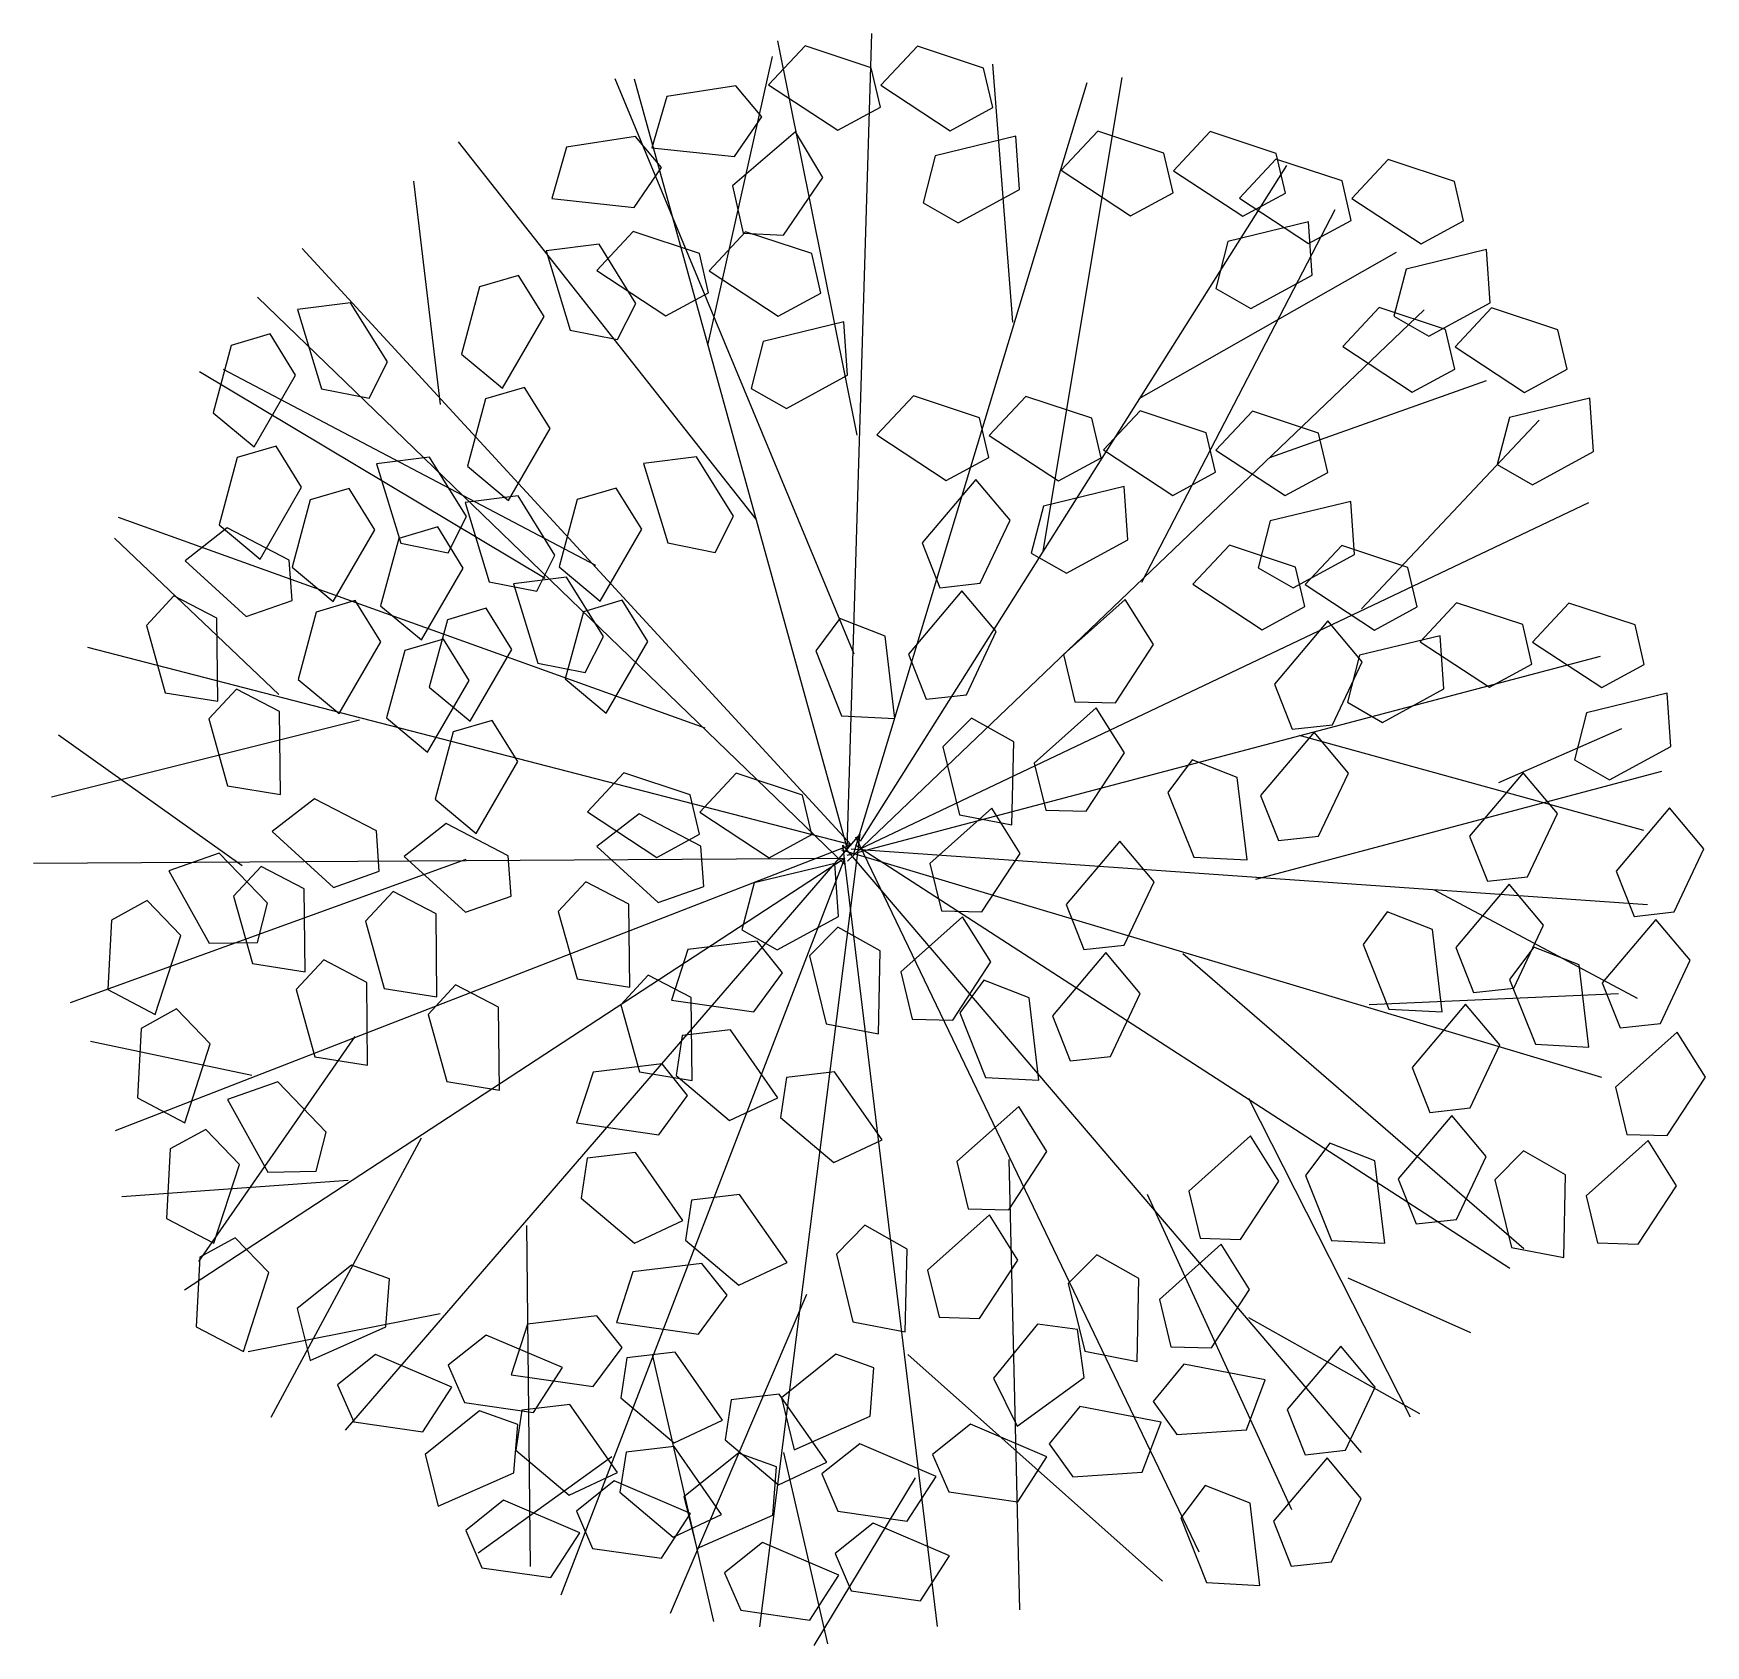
# Model space of a CAD drawing. Header units: millimetres. Extents: x 293.19 to 295.34, y 2591.35 to 2593.42.
import ezdxf

# ---------------------------------------------------------------- set-up
doc = ezdxf.new("R2010")
doc.units = ezdxf.units.MM
doc.header["$LTSCALE"] = 10
doc.layers.add('Vegetais', color=94, linetype='Continuous')

msp = doc.modelspace()

# ---------------------------------------------------------------- linework, layer by layer
at = {"layer": 'Vegetais', "color": 34}
for p, q in [((294.2359, 2592.3738), (294.2676, 2593.4194)), ((294.2366, 2592.3735), (293.9635, 2593.3608)), ((294.244, 2592.3665), (294.5437, 2593.3564)), ((294.2529, 2592.3838), (294.7996, 2593.2501)), ((294.2413, 2592.3788), (293.5372, 2593.1435)), ((294.2325, 2592.3541), (293.4803, 2593.0811)), ((294.2362, 2592.3581), (294.9756, 2593.0648)), ((294.2528, 2592.3736), (295.1867, 2592.8179)), ((294.2413, 2592.3788), (293.2627, 2592.6321)), ((294.2361, 2592.3655), (295.2017, 2592.6208)), ((294.2522, 2592.3924), (293.5926, 2591.6282)), ((294.2522, 2592.3924), (294.1235, 2591.3762)), ((294.2468, 2592.389), (294.6869, 2591.4721)), ((294.2413, 2592.3788), (293.2977, 2592.0123)), ((294.2286, 2592.3725), (295.203, 2592.0812)), ((294.2298, 2592.3787), (294.8949, 2591.5998)), ((294.2298, 2592.3787), (294.3513, 2591.3766)), ((294.2412, 2592.3737), (295.2616, 2592.3022)), ((294.2467, 2592.3788), (295.0853, 2591.8362)), ((294.2324, 2592.3616), (293.193, 2592.3551)), ((294.2324, 2592.3616), (293.3867, 2591.808)), ((294.2324, 2592.3616), (293.8688, 2591.4169))]:
    msp.add_line(p, q, dxfattribs=at)
at = {"layer": 'Vegetais'}
for p, q in [((294.1821, 2593.4035), (294.1353, 2593.3535)), ((294.2488, 2592.9043), (294.1469, 2593.4101)), ((294.2669, 2593.3754), (294.1821, 2593.4035)), ((294.326, 2593.4031), (294.2793, 2593.3531)), ((294.4109, 2593.375), (294.326, 2593.4031)), ((294.0573, 2593.0197), (294.1402, 2593.39)), ((294.2788, 2593.3248), (294.2669, 2593.3754)), ((294.4228, 2593.3244), (294.4109, 2593.375)), ((294.4485, 2593.049), (294.4227, 2593.3802)), ((294.2448, 2592.6233), (293.9388, 2593.3611)), ((294.0931, 2593.3523), (294.0047, 2593.3387)), ((294.1267, 2593.3126), (294.0931, 2593.3523)), ((294.1353, 2593.3535), (294.2242, 2593.2952)), ((294.2793, 2593.3531), (294.3682, 2593.2947)), ((294.487, 2592.7553), (294.5885, 2593.3629)), ((294.0047, 2593.3387), (293.9858, 2593.2729)), ((294.0915, 2593.2614), (294.1267, 2593.3126)), ((294.2242, 2593.2952), (294.2788, 2593.3248)), ((294.3682, 2593.2947), (294.4228, 2593.3244)), ((294.1696, 2593.2932), (294.0891, 2593.2238)), ((294.2049, 2593.2345), (294.1696, 2593.2932)), ((294.4522, 2593.2875), (294.3489, 2593.2624)), ((294.4569, 2593.2192), (294.4522, 2593.2875)), ((294.5572, 2593.2939), (294.5104, 2593.2439)), ((294.642, 2593.2657), (294.5572, 2593.2939)), ((294.7012, 2593.2935), (294.6544, 2593.2434)), ((294.786, 2593.2653), (294.7012, 2593.2935)), ((294.1192, 2592.7966), (293.738, 2593.2805)), ((293.8763, 2593.2736), (293.8574, 2593.2078)), ((293.9646, 2593.2871), (293.8763, 2593.2736)), ((293.9982, 2593.2475), (293.9646, 2593.2871)), ((293.9858, 2593.2729), (294.0915, 2593.2614)), ((294.6539, 2593.2151), (294.642, 2593.2657)), ((293.9631, 2593.1962), (293.9982, 2593.2475)), ((294.3489, 2593.2624), (294.3333, 2593.2022)), ((294.7854, 2593.2583), (294.7387, 2593.2083)), ((294.8703, 2593.2302), (294.7854, 2593.2583)), ((294.7979, 2593.2147), (294.786, 2593.2653)), ((294.9294, 2593.2579), (294.8827, 2593.2079)), ((295.0143, 2593.2297), (294.9294, 2593.2579)), ((293.7148, 2592.9434), (293.6805, 2593.2301)), ((294.0891, 2593.2238), (294.1026, 2593.1631)), ((294.1545, 2593.1606), (294.2049, 2593.2345)), ((294.5104, 2593.2439), (294.5993, 2593.1855)), ((294.6544, 2593.2434), (294.7433, 2593.1851)), ((294.8821, 2593.1796), (294.8703, 2593.2302)), ((295.0261, 2593.1792), (295.0143, 2593.2297)), ((293.8574, 2593.2078), (293.9631, 2593.1962)), ((294.3333, 2593.2022), (294.3784, 2593.1764)), ((294.3784, 2593.1764), (294.4569, 2593.2192)), ((294.5993, 2593.1855), (294.6539, 2593.2151)), ((294.7387, 2593.2083), (294.8275, 2593.1499)), ((294.7433, 2593.1851), (294.7979, 2593.2147)), ((294.8827, 2593.2079), (294.9715, 2593.1495)), ((294.6138, 2592.7156), (294.8615, 2593.1936)), ((293.9616, 2593.1655), (293.9149, 2593.1155)), ((294.0465, 2593.1374), (293.9616, 2593.1655)), ((294.1056, 2593.1651), (294.0589, 2593.1151)), ((294.1026, 2593.1631), (294.1545, 2593.1606)), ((294.1905, 2593.137), (294.1056, 2593.1651)), ((294.8273, 2593.1778), (294.724, 2593.1527)), ((294.832, 2593.1095), (294.8273, 2593.1778)), ((294.8275, 2593.1499), (294.8821, 2593.1796)), ((294.9715, 2593.1495), (295.0261, 2593.1792)), ((293.9179, 2593.1492), (293.85, 2593.1407)), ((293.85, 2593.1407), (293.8809, 2593.039)), ((293.9651, 2593.0733), (293.9179, 2593.1492)), ((294.0584, 2593.0868), (294.0465, 2593.1374)), ((294.6103, 2592.9512), (294.9401, 2593.139)), ((294.724, 2593.1527), (294.7084, 2593.0925)), ((295.0555, 2593.1423), (294.9523, 2593.1171)), ((295.0602, 2593.074), (295.0555, 2593.1423)), ((294.2024, 2593.0864), (294.1905, 2593.137)), ((294.9523, 2593.1171), (294.9367, 2593.057)), ((293.7649, 2593.0945), (293.7416, 2593.0082)), ((293.8148, 2593.1092), (293.7649, 2593.0945)), ((293.8475, 2593.0564), (293.8148, 2593.1092)), ((293.9149, 2593.1155), (294.0037, 2593.0571)), ((294.0589, 2593.1151), (294.1477, 2593.0567)), ((294.7535, 2593.0667), (294.832, 2593.1095)), ((293.5994, 2593.0741), (293.5315, 2593.0655)), ((293.6466, 2592.9981), (293.5994, 2593.0741)), ((293.9418, 2593.0268), (293.9651, 2593.0733)), ((294.0037, 2593.0571), (294.0584, 2593.0868)), ((294.1477, 2593.0567), (294.2024, 2593.0864)), ((294.7084, 2593.0925), (294.7535, 2593.0667)), ((294.9817, 2593.0311), (295.0602, 2593.074)), ((293.5315, 2593.0655), (293.5624, 2592.9638)), ((293.7942, 2592.9644), (293.8475, 2593.0564)), ((294.9179, 2593.0679), (294.8712, 2593.0179)), ((295.0028, 2593.0397), (294.9179, 2593.0679)), ((294.9367, 2593.057), (294.9817, 2593.0311)), ((295.0619, 2593.0675), (295.0152, 2593.0174)), ((295.1468, 2593.0393), (295.0619, 2593.0675)), ((293.4963, 2593.0341), (293.4465, 2593.0194)), ((293.529, 2592.9812), (293.4963, 2593.0341)), ((293.8809, 2593.039), (293.9418, 2593.0268)), ((294.2317, 2593.0495), (294.1285, 2593.0244)), ((294.2364, 2592.9812), (294.2317, 2593.0495)), ((295.0147, 2592.9891), (295.0028, 2593.0397)), ((295.1587, 2592.9887), (295.1468, 2593.0393)), ((293.4465, 2593.0194), (293.4232, 2592.9331)), ((294.1285, 2593.0244), (294.1129, 2592.9642)), ((294.8712, 2593.0179), (294.96, 2592.9595)), ((295.0152, 2593.0174), (295.104, 2592.9591)), ((293.9139, 2592.7371), (293.4367, 2592.9883)), ((293.6234, 2592.9516), (293.6466, 2592.9981)), ((293.7416, 2593.0082), (293.7942, 2592.9644)), ((294.96, 2592.9595), (295.0147, 2592.9891)), ((295.104, 2592.9591), (295.1587, 2592.9887)), ((293.8487, 2592.7206), (293.4059, 2592.9856)), ((293.4757, 2592.8892), (293.529, 2592.9812)), ((294.158, 2592.9384), (294.2364, 2592.9812)), ((294.7776, 2592.8757), (295.0554, 2592.9744)), ((293.5624, 2592.9638), (293.6234, 2592.9516)), ((293.7726, 2592.9507), (293.7493, 2592.8644)), ((293.8225, 2592.9654), (293.7726, 2592.9507)), ((293.8552, 2592.9126), (293.8225, 2592.9654)), ((294.1129, 2592.9642), (294.158, 2592.9384)), ((294.3208, 2592.9545), (294.2741, 2592.9045)), ((294.4056, 2592.9263), (294.3208, 2592.9545)), ((294.4648, 2592.954), (294.4181, 2592.904)), ((294.5496, 2592.9259), (294.4648, 2592.954)), ((295.1881, 2592.9518), (295.0848, 2592.9267)), ((295.1927, 2592.8835), (295.1881, 2592.9518)), ((293.4232, 2592.9331), (293.4757, 2592.8892)), ((294.4175, 2592.8757), (294.4056, 2592.9263)), ((294.5615, 2592.8753), (294.5496, 2592.9259)), ((294.6114, 2592.9355), (294.5647, 2592.8855)), ((294.6963, 2592.9074), (294.6114, 2592.9355)), ((294.7554, 2592.9351), (294.7087, 2592.8851)), ((294.8403, 2592.9069), (294.7554, 2592.9351)), ((294.8953, 2592.6814), (295.1229, 2592.9234)), ((295.0848, 2592.9267), (295.0692, 2592.8665)), ((293.8019, 2592.8206), (293.8552, 2592.9126)), ((294.2741, 2592.9045), (294.3629, 2592.8461)), ((294.4181, 2592.904), (294.5069, 2592.8456)), ((294.7081, 2592.8568), (294.6963, 2592.9074)), ((294.8521, 2592.8563), (294.8403, 2592.9069)), ((293.504, 2592.8903), (293.4542, 2592.8756)), ((293.5367, 2592.8374), (293.504, 2592.8903)), ((294.5647, 2592.8855), (294.6535, 2592.8271)), ((294.7087, 2592.8851), (294.7975, 2592.8267)), ((295.1143, 2592.8407), (295.1927, 2592.8835)), ((293.4542, 2592.8756), (293.4309, 2592.7893)), ((293.7008, 2592.8759), (293.6329, 2592.8673)), ((293.6329, 2592.8673), (293.6638, 2592.7656)), ((293.748, 2592.7999), (293.7008, 2592.8759)), ((293.7493, 2592.8644), (293.8019, 2592.8206)), ((294.043, 2592.8764), (293.9751, 2592.8679)), ((293.9751, 2592.8679), (294.006, 2592.7662)), ((294.0902, 2592.8005), (294.043, 2592.8764)), ((294.3629, 2592.8461), (294.4175, 2592.8757)), ((294.5069, 2592.8456), (294.5615, 2592.8753)), ((295.0692, 2592.8665), (295.1143, 2592.8407)), ((293.4834, 2592.7454), (293.5367, 2592.8374)), ((294.4007, 2592.8476), (294.3321, 2592.7664)), ((294.4447, 2592.7952), (294.4007, 2592.8476)), ((294.5909, 2592.8384), (294.4876, 2592.8133)), ((294.5956, 2592.7701), (294.5909, 2592.8384)), ((294.6535, 2592.8271), (294.7081, 2592.8568)), ((294.7975, 2592.8267), (294.8521, 2592.8563)), ((293.5478, 2592.8212), (293.5245, 2592.7349)), ((293.5977, 2592.8359), (293.5478, 2592.8212)), ((293.6304, 2592.783), (293.5977, 2592.8359)), ((293.8141, 2592.8265), (293.7462, 2592.8179)), ((293.7462, 2592.8179), (293.7771, 2592.7162)), ((293.8613, 2592.7505), (293.8141, 2592.8265)), ((293.8901, 2592.8217), (293.8667, 2592.7354)), ((293.9399, 2592.8364), (293.8901, 2592.8217)), ((293.9726, 2592.7836), (293.9399, 2592.8364)), ((294.8815, 2592.8194), (294.7783, 2592.7943)), ((294.8862, 2592.7512), (294.8815, 2592.8194)), ((294.0539, 2592.5286), (293.3022, 2592.7987)), ((293.7247, 2592.7535), (293.748, 2592.7999)), ((294.0669, 2592.754), (294.0902, 2592.8005)), ((294.4066, 2592.7143), (294.4447, 2592.7952)), ((294.4876, 2592.8133), (294.472, 2592.7531)), ((294.7783, 2592.7943), (294.7626, 2592.7342)), ((293.4413, 2592.7853), (293.3873, 2592.7433)), ((293.4309, 2592.7893), (293.4834, 2592.7454)), ((293.5207, 2592.7441), (293.4413, 2592.7853)), ((293.5771, 2592.6911), (293.6304, 2592.783)), ((293.7111, 2592.7865), (293.6612, 2592.7718)), ((293.7437, 2592.7336), (293.7111, 2592.7865)), ((293.9193, 2592.6916), (293.9726, 2592.7836)), ((293.5076, 2592.5715), (293.297, 2592.7721)), ((293.6612, 2592.7718), (293.6379, 2592.6855)), ((293.6638, 2592.7656), (293.7247, 2592.7535)), ((294.006, 2592.7662), (294.0669, 2592.754)), ((294.3321, 2592.7664), (294.3549, 2592.7086)), ((294.472, 2592.7531), (294.5171, 2592.7273)), ((294.5171, 2592.7273), (294.5956, 2592.7701)), ((294.7259, 2592.7632), (294.6792, 2592.7132)), ((294.8108, 2592.735), (294.7259, 2592.7632)), ((294.8699, 2592.7628), (294.8232, 2592.7127)), ((294.9548, 2592.7346), (294.8699, 2592.7628)), ((293.3873, 2592.7433), (293.4658, 2592.6716)), ((293.5244, 2592.6923), (293.5207, 2592.7441)), ((293.5245, 2592.7349), (293.5771, 2592.6911)), ((293.6905, 2592.6416), (293.7437, 2592.7336)), ((293.8381, 2592.704), (293.8613, 2592.7505)), ((293.8667, 2592.7354), (293.9193, 2592.6916)), ((294.7626, 2592.7342), (294.8077, 2592.7083)), ((294.8077, 2592.7083), (294.8862, 2592.7512)), ((294.8227, 2592.6844), (294.8108, 2592.735)), ((294.9667, 2592.684), (294.9548, 2592.7346)), ((293.7771, 2592.7162), (293.8381, 2592.704)), ((293.8764, 2592.7222), (293.8085, 2592.7137)), ((293.8085, 2592.7137), (293.8394, 2592.6119)), ((293.9236, 2592.6462), (293.8764, 2592.7222)), ((294.3549, 2592.7086), (294.4066, 2592.7143)), ((294.6792, 2592.7132), (294.768, 2592.6548)), ((294.8232, 2592.7127), (294.912, 2592.6544)), ((293.3731, 2592.6983), (293.3378, 2592.6601)), ((293.4282, 2592.6695), (293.3731, 2592.6983)), ((293.4658, 2592.6716), (293.5244, 2592.6923)), ((293.6054, 2592.6921), (293.5555, 2592.6774)), ((293.6381, 2592.6392), (293.6054, 2592.6921)), ((293.9476, 2592.6926), (293.8978, 2592.6779)), ((293.9803, 2592.6398), (293.9476, 2592.6926)), ((294.383, 2592.7047), (294.3144, 2592.6235)), ((294.427, 2592.6523), (294.383, 2592.7047)), ((294.5924, 2592.6937), (294.5132, 2592.6229)), ((294.6288, 2592.6357), (294.5924, 2592.6937)), ((295.017, 2592.6894), (294.9703, 2592.6394)), ((295.1018, 2592.6613), (295.017, 2592.6894)), ((295.161, 2592.689), (295.1143, 2592.639)), ((295.2458, 2592.6609), (295.161, 2592.689)), ((293.4294, 2592.5632), (293.4282, 2592.6695)), ((293.5555, 2592.6774), (293.5322, 2592.5911)), ((293.6379, 2592.6855), (293.6905, 2592.6416)), ((293.7235, 2592.6675), (293.7001, 2592.5812)), ((293.7733, 2592.6822), (293.7235, 2592.6675)), ((293.806, 2592.6293), (293.7733, 2592.6822)), ((293.8978, 2592.6779), (293.8744, 2592.5916)), ((294.2267, 2592.6692), (294.1956, 2592.6275)), ((294.2845, 2592.6465), (294.2267, 2592.6692)), ((294.768, 2592.6548), (294.8227, 2592.6844)), ((294.8521, 2592.6662), (294.7835, 2592.585)), ((294.8962, 2592.6138), (294.8521, 2592.6662)), ((294.912, 2592.6544), (294.9667, 2592.684)), ((293.3378, 2592.6601), (293.3618, 2592.574)), ((293.9003, 2592.5998), (293.9236, 2592.6462)), ((294.2971, 2592.5409), (294.2845, 2592.6465)), ((294.3889, 2592.5714), (294.427, 2592.6523)), ((294.9961, 2592.6471), (294.8928, 2592.622)), ((295.0007, 2592.5788), (294.9961, 2592.6471)), ((295.1137, 2592.6107), (295.1018, 2592.6613)), ((295.2577, 2592.6103), (295.2458, 2592.6609)), ((293.5848, 2592.5473), (293.6381, 2592.6392)), ((293.6689, 2592.628), (293.6456, 2592.5417)), ((293.7187, 2592.6427), (293.6689, 2592.628)), ((293.7514, 2592.5898), (293.7187, 2592.6427)), ((293.7527, 2592.5374), (293.806, 2592.6293)), ((293.927, 2592.5478), (293.9803, 2592.6398)), ((294.1956, 2592.6275), (294.2287, 2592.5445)), ((294.3144, 2592.6235), (294.3372, 2592.5657)), ((294.5132, 2592.6229), (294.5278, 2592.5625)), ((294.5798, 2592.561), (294.6288, 2592.6357)), ((294.9703, 2592.6394), (295.0591, 2592.5811)), ((295.1143, 2592.639), (295.2031, 2592.5806)), ((293.8394, 2592.6119), (293.9003, 2592.5998)), ((294.858, 2592.533), (294.8962, 2592.6138)), ((294.8928, 2592.622), (294.8772, 2592.5618)), ((295.0591, 2592.5811), (295.1137, 2592.6107)), ((295.2031, 2592.5806), (295.2577, 2592.6103)), ((293.5322, 2592.5911), (293.5848, 2592.5473)), ((293.6982, 2592.4978), (293.7514, 2592.5898)), ((293.7001, 2592.5812), (293.7527, 2592.5374)), ((293.8744, 2592.5916), (293.927, 2592.5478)), ((294.7835, 2592.585), (294.8064, 2592.5272)), ((293.3618, 2592.574), (293.4294, 2592.5632)), ((293.4532, 2592.5786), (293.4179, 2592.5405)), ((293.5083, 2592.5498), (293.4532, 2592.5786)), ((294.3372, 2592.5657), (294.3889, 2592.5714)), ((294.5278, 2592.5625), (294.5798, 2592.561)), ((294.8772, 2592.5618), (294.9223, 2592.536)), ((294.9223, 2592.536), (295.0007, 2592.5788)), ((295.2871, 2592.5734), (295.1838, 2592.5483)), ((295.2918, 2592.5051), (295.2871, 2592.5734)), ((293.6108, 2592.5386), (293.2162, 2592.4402)), ((293.4179, 2592.5405), (293.4419, 2592.4544)), ((293.5095, 2592.4436), (293.5083, 2592.5498)), ((293.6456, 2592.5417), (293.6982, 2592.4978)), ((293.781, 2592.5384), (293.7311, 2592.5237)), ((293.8137, 2592.4856), (293.781, 2592.5384)), ((294.2287, 2592.5445), (294.2971, 2592.5409)), ((294.3953, 2592.5413), (294.3588, 2592.5044)), ((294.4494, 2592.5108), (294.3953, 2592.5413)), ((294.555, 2592.5547), (294.4758, 2592.4838)), ((294.5913, 2592.4967), (294.555, 2592.5547)), ((295.1838, 2592.5483), (295.1682, 2592.4881)), ((293.4606, 2592.3519), (293.2253, 2592.5194)), ((293.7311, 2592.5237), (293.7078, 2592.4374)), ((294.8344, 2592.5233), (294.7658, 2592.4421)), ((294.8064, 2592.5272), (294.858, 2592.533)), ((294.8154, 2592.5197), (295.2568, 2592.3979)), ((294.8785, 2592.4709), (294.8344, 2592.5233)), ((295.0713, 2592.4589), (295.2291, 2592.5279)), ((294.3588, 2592.5044), (294.38, 2592.4175)), ((294.4472, 2592.4045), (294.4494, 2592.5108)), ((294.5423, 2592.4219), (294.5913, 2592.4967)), ((295.2133, 2592.4623), (295.2918, 2592.5051)), ((293.7604, 2592.3936), (293.8137, 2592.4856)), ((294.4758, 2592.4838), (294.4904, 2592.4234)), ((294.6781, 2592.4878), (294.6471, 2592.4462)), ((294.736, 2592.4651), (294.6781, 2592.4878)), ((294.7598, 2592.3349), (295.2801, 2592.4732)), ((295.1682, 2592.4881), (295.2133, 2592.4623)), ((293.4419, 2592.4544), (293.5095, 2592.4436)), ((293.9499, 2592.4712), (293.9031, 2592.4212)), ((294.0347, 2592.4431), (293.9499, 2592.4712)), ((294.0939, 2592.4708), (294.0471, 2592.4208)), ((294.1787, 2592.4427), (294.0939, 2592.4708)), ((294.7485, 2592.3596), (294.736, 2592.4651)), ((294.8403, 2592.39), (294.8785, 2592.4709)), ((295.1023, 2592.4713), (295.0337, 2592.3901)), ((295.1464, 2592.4189), (295.1023, 2592.4713)), ((293.5531, 2592.4381), (293.4991, 2592.3961)), ((293.6325, 2592.3969), (293.5531, 2592.4381)), ((293.7078, 2592.4374), (293.7604, 2592.3936)), ((294.0466, 2592.3925), (294.0347, 2592.4431)), ((294.1906, 2592.3921), (294.1787, 2592.4427)), ((294.6471, 2592.4462), (294.6802, 2592.3631)), ((294.7658, 2592.4421), (294.7887, 2592.3843)), ((293.9031, 2592.4212), (293.992, 2592.3628)), ((293.9692, 2592.4186), (293.9152, 2592.3766)), ((294.0486, 2592.3774), (293.9692, 2592.4186)), ((294.0471, 2592.4208), (294.136, 2592.3624)), ((294.4214, 2592.4258), (294.3421, 2592.3549)), ((294.38, 2592.4175), (294.4472, 2592.4045)), ((294.4577, 2592.3678), (294.4214, 2592.4258)), ((294.4904, 2592.4234), (294.5423, 2592.4219)), ((295.1082, 2592.338), (295.1464, 2592.4189)), ((295.2902, 2592.4262), (295.2216, 2592.345)), ((295.3342, 2592.3738), (295.2902, 2592.4262)), ((293.4991, 2592.3961), (293.5776, 2592.3244)), ((293.6362, 2592.3451), (293.6325, 2592.3969)), ((293.7221, 2592.4062), (293.6681, 2592.3641)), ((293.8015, 2592.365), (293.7221, 2592.4062)), ((293.992, 2592.3628), (294.0466, 2592.3925)), ((294.136, 2592.3624), (294.1906, 2592.3921)), ((294.7887, 2592.3843), (294.8403, 2592.39)), ((295.0337, 2592.3901), (295.0566, 2592.3323)), ((293.4309, 2592.3683), (293.3663, 2592.3456)), ((293.4931, 2592.304), (293.4309, 2592.3683)), ((293.9152, 2592.3766), (293.9937, 2592.3049)), ((294.0523, 2592.3256), (294.0486, 2592.3774)), ((294.4087, 2592.293), (294.4577, 2592.3678)), ((294.5853, 2592.3837), (294.5167, 2592.3025)), ((294.6293, 2592.3313), (294.5853, 2592.3837)), ((295.2961, 2592.2929), (295.3342, 2592.3738)), ((293.7471, 2592.3603), (293.2402, 2592.1764)), ((293.3663, 2592.3456), (293.418, 2592.2527)), ((293.4849, 2592.3511), (293.4496, 2592.3129)), ((293.54, 2592.3223), (293.4849, 2592.3511)), ((293.5776, 2592.3244), (293.6362, 2592.3451)), ((293.6681, 2592.3641), (293.7466, 2592.2925)), ((293.8052, 2592.3132), (293.8015, 2592.365)), ((294.22, 2592.3552), (294.1167, 2592.3301)), ((294.2247, 2592.2869), (294.22, 2592.3552)), ((294.3421, 2592.3549), (294.3567, 2592.2945)), ((294.6802, 2592.3631), (294.7485, 2592.3596)), ((295.2216, 2592.345), (295.2445, 2592.2872)), ((293.901, 2592.3316), (293.8657, 2592.2934)), ((293.9561, 2592.3028), (293.901, 2592.3316)), ((293.9937, 2592.3049), (294.0523, 2592.3256)), ((294.1167, 2592.3301), (294.1011, 2592.2699)), ((294.5912, 2592.2504), (294.6293, 2592.3313)), ((295.0846, 2592.3284), (295.016, 2592.2472)), ((295.0566, 2592.3323), (295.1082, 2592.338)), ((295.1287, 2592.276), (295.0846, 2592.3284)), ((293.3386, 2592.3075), (293.293, 2592.2825)), ((293.3817, 2592.2627), (293.3386, 2592.3075)), ((293.4496, 2592.3129), (293.4737, 2592.2268)), ((293.4802, 2592.2537), (293.4931, 2592.304)), ((293.5412, 2592.216), (293.54, 2592.3223)), ((293.6539, 2592.3192), (293.6186, 2592.281)), ((293.709, 2592.2904), (293.6539, 2592.3192)), ((293.7466, 2592.2925), (293.8052, 2592.3132)), ((293.9573, 2592.1965), (293.9561, 2592.3028)), ((294.5167, 2592.3025), (294.5395, 2592.2447)), ((294.9885, 2592.3214), (295.2484, 2592.1823)), ((293.293, 2592.2825), (293.2884, 2592.1932)), ((293.6186, 2592.281), (293.6426, 2592.1949)), ((293.7102, 2592.1841), (293.709, 2592.2904)), ((293.8657, 2592.2934), (293.8897, 2592.2073)), ((294.1462, 2592.2441), (294.2247, 2592.2869)), ((294.384, 2592.2867), (294.3047, 2592.2159)), ((294.3567, 2592.2945), (294.4087, 2592.293)), ((294.4203, 2592.2287), (294.384, 2592.2867)), ((294.9283, 2592.2929), (294.8973, 2592.2512)), ((294.9862, 2592.2702), (294.9283, 2592.2929)), ((295.2725, 2592.2833), (295.2039, 2592.2021)), ((295.2445, 2592.2872), (295.2961, 2592.2929)), ((295.3165, 2592.2309), (295.2725, 2592.2833)), ((293.3491, 2592.1615), (293.3817, 2592.2627)), ((294.1011, 2592.2699), (294.1462, 2592.2441)), ((294.2242, 2592.2733), (294.1877, 2592.2364)), ((294.2784, 2592.2428), (294.2242, 2592.2733)), ((294.9987, 2592.1646), (294.9862, 2592.2702)), ((295.0905, 2592.1951), (295.1287, 2592.276)), ((293.418, 2592.2527), (293.4802, 2592.2537)), ((294.0319, 2592.2447), (294.0109, 2592.1796)), ((294.1207, 2592.2554), (294.0319, 2592.2447)), ((294.153, 2592.2147), (294.1207, 2592.2554)), ((294.2761, 2592.1365), (294.2784, 2592.2428)), ((294.5676, 2592.2408), (294.499, 2592.1596)), ((294.5395, 2592.2447), (294.5912, 2592.2504)), ((294.6116, 2592.1884), (294.5676, 2592.2408)), ((294.6664, 2592.2394), (295.1034, 2591.8611)), ((294.8973, 2592.2512), (294.9304, 2592.1682)), ((295.016, 2592.2472), (295.0389, 2592.1894)), ((295.1162, 2592.2478), (295.0851, 2592.2061)), ((295.1741, 2592.2251), (295.1162, 2592.2478)), ((293.4737, 2592.2268), (293.5412, 2592.216)), ((293.565, 2592.2314), (293.5297, 2592.1933)), ((293.6201, 2592.2026), (293.565, 2592.2314)), ((294.1877, 2592.2364), (294.2089, 2592.1495)), ((294.3047, 2592.2159), (294.3193, 2592.1554)), ((294.3713, 2592.1539), (294.4203, 2592.2287)), ((295.1866, 2592.1195), (295.1741, 2592.2251)), ((295.2784, 2592.15), (295.3165, 2592.2309)), ((293.6213, 2592.0964), (293.6201, 2592.2026)), ((293.6426, 2592.1949), (293.7102, 2592.1841)), ((293.734, 2592.1995), (293.6987, 2592.1614)), ((293.7891, 2592.1707), (293.734, 2592.1995)), ((293.8897, 2592.2073), (293.9573, 2592.1965)), ((293.9811, 2592.2119), (293.9458, 2592.1738)), ((294.0362, 2592.1831), (293.9811, 2592.2119)), ((294.1162, 2592.1646), (294.153, 2592.2147)), ((294.4113, 2592.2053), (294.3802, 2592.1636)), ((294.4691, 2592.1826), (294.4113, 2592.2053)), ((295.0389, 2592.1894), (295.0905, 2592.1951)), ((295.0851, 2592.2061), (295.1182, 2592.1231)), ((295.2039, 2592.2021), (295.2268, 2592.1443)), ((293.2884, 2592.1932), (293.3491, 2592.1615)), ((293.5297, 2592.1933), (293.5537, 2592.1072)), ((293.9458, 2592.1738), (293.9698, 2592.0877)), ((294.0109, 2592.1796), (294.1162, 2592.1646)), ((294.0374, 2592.0769), (294.0362, 2592.1831)), ((294.4817, 2592.077), (294.4691, 2592.1826)), ((294.5735, 2592.1075), (294.6116, 2592.1884)), ((294.9049, 2592.174), (295.2248, 2592.1881)), ((295.0287, 2592.1747), (294.9601, 2592.0935)), ((295.0727, 2592.1223), (295.0287, 2592.1747)), ((293.3765, 2592.1685), (293.3309, 2592.1436)), ((293.4196, 2592.1238), (293.3765, 2592.1685)), ((293.6987, 2592.1614), (293.7227, 2592.0753)), ((293.7903, 2592.0644), (293.7891, 2592.1707)), ((294.3193, 2592.1554), (294.3713, 2592.1539)), ((294.3802, 2592.1636), (294.4133, 2592.0806)), ((294.499, 2592.1596), (294.5218, 2592.1018)), ((294.9304, 2592.1682), (294.9987, 2592.1646)), ((293.3309, 2592.1436), (293.3263, 2592.0543)), ((293.6051, 2592.1331), (293.4044, 2591.8446)), ((294.0245, 2592.1344), (294.0168, 2592.083)), ((294.0863, 2592.1417), (294.0245, 2592.1344)), ((294.1471, 2592.0545), (294.0863, 2592.1417)), ((294.2089, 2592.1495), (294.2761, 2592.1365)), ((295.2999, 2592.1389), (295.2206, 2592.068)), ((295.2268, 2592.1443), (295.2784, 2592.15)), ((295.3362, 2592.0809), (295.2999, 2592.1389)), ((293.4731, 2592.083), (293.2663, 2592.1269)), ((293.387, 2592.0226), (293.4196, 2592.1238)), ((295.0346, 2592.0415), (295.0727, 2592.1223)), ((295.1182, 2592.1231), (295.1866, 2592.1195)), ((293.5537, 2592.1072), (293.6213, 2592.0964)), ((293.9102, 2592.0874), (293.8892, 2592.0223)), ((293.999, 2592.098), (293.9102, 2592.0874)), ((293.9698, 2592.0877), (294.0374, 2592.0769)), ((294.0313, 2592.0573), (293.999, 2592.098)), ((294.2198, 2592.0878), (294.1581, 2592.0806)), ((294.2807, 2592.0007), (294.2198, 2592.0878)), ((294.5218, 2592.1018), (294.5735, 2592.1075)), ((294.9601, 2592.0935), (294.9829, 2592.0357)), ((293.5061, 2592.0749), (293.4415, 2592.0522)), ((293.5683, 2592.0106), (293.5061, 2592.0749)), ((293.7227, 2592.0753), (293.7903, 2592.0644)), ((294.0168, 2592.083), (294.0852, 2592.0254)), ((294.1581, 2592.0806), (294.1504, 2592.0292)), ((294.4133, 2592.0806), (294.4817, 2592.077)), ((295.2206, 2592.068), (295.2353, 2592.0076)), ((295.2872, 2592.0061), (295.3362, 2592.0809)), ((293.3263, 2592.0543), (293.387, 2592.0226)), ((293.4415, 2592.0522), (293.4932, 2591.9593)), ((293.9945, 2592.0072), (294.0313, 2592.0573)), ((294.0852, 2592.0254), (294.1471, 2592.0545)), ((294.7505, 2592.0539), (294.9574, 2591.6455)), ((294.1504, 2592.0292), (294.2187, 2591.9716)), ((294.4558, 2592.0435), (294.3766, 2591.9727)), ((294.4921, 2591.9855), (294.4558, 2592.0435)), ((295.011, 2592.0318), (294.9424, 2591.9506)), ((294.9829, 2592.0357), (295.0346, 2592.0415)), ((295.055, 2591.9794), (295.011, 2592.0318)), ((293.4138, 2592.014), (293.3682, 2591.9891)), ((293.4569, 2591.9692), (293.4138, 2592.014)), ((293.6901, 2592.0026), (293.4974, 2591.6445)), ((293.5554, 2591.9603), (293.5683, 2592.0106)), ((293.8892, 2592.0223), (293.9945, 2592.0072)), ((294.7529, 2592.0057), (294.6737, 2591.9349)), ((294.7893, 2591.9477), (294.7529, 2592.0057)), ((295.2353, 2592.0076), (295.2872, 2592.0061)), ((293.3682, 2591.9891), (293.3636, 2591.8998)), ((293.9646, 2591.9843), (293.9028, 2591.9771)), ((294.0254, 2591.8972), (293.9646, 2591.9843)), ((294.2187, 2591.9716), (294.2807, 2592.0007)), ((294.4431, 2591.9107), (294.4921, 2591.9855)), ((294.8547, 2591.9963), (294.8236, 2591.9547)), ((294.9125, 2591.9736), (294.8547, 2591.9963)), ((295.1028, 2591.9864), (295.0662, 2591.9495)), ((295.1569, 2591.9559), (295.1028, 2591.9864)), ((295.2625, 2591.9998), (295.1832, 2591.929)), ((295.2988, 2591.9418), (295.2625, 2591.9998)), ((293.4243, 2591.8681), (293.4569, 2591.9692)), ((293.4932, 2591.9593), (293.5554, 2591.9603)), ((293.9028, 2591.9771), (293.8951, 2591.9257)), ((294.3766, 2591.9727), (294.3912, 2591.9122)), ((294.443, 2591.9756), (294.457, 2591.3978)), ((294.9251, 2591.8681), (294.9125, 2591.9736)), ((295.0169, 2591.8985), (295.055, 2591.9794)), ((293.5963, 2591.9484), (293.3061, 2591.9275)), ((294.7402, 2591.8729), (294.7893, 2591.9477)), ((294.8236, 2591.9547), (294.8567, 2591.8716)), ((294.9424, 2591.9506), (294.9652, 2591.8928)), ((295.0662, 2591.9495), (295.0874, 2591.8626)), ((295.1546, 2591.8496), (295.1569, 2591.9559)), ((295.2498, 2591.867), (295.2988, 2591.9418)), ((293.8951, 2591.9257), (293.9634, 2591.8681)), ((294.0364, 2591.9232), (294.0287, 2591.8719)), ((294.0981, 2591.9305), (294.0364, 2591.9232)), ((294.159, 2591.8433), (294.0981, 2591.9305)), ((294.6206, 2591.9311), (294.8055, 2591.5267)), ((294.6737, 2591.9349), (294.6883, 2591.8745)), ((295.1832, 2591.929), (295.1978, 2591.8685)), ((293.3636, 2591.8998), (293.4243, 2591.8681)), ((293.9634, 2591.8681), (294.0254, 2591.8972)), ((294.4184, 2591.9045), (294.3391, 2591.8336)), ((294.3912, 2591.9122), (294.4431, 2591.9107)), ((294.4547, 2591.8465), (294.4184, 2591.9045)), ((294.9652, 2591.8928), (295.0169, 2591.8985)), ((293.4517, 2591.8751), (293.4061, 2591.8502)), ((293.4948, 2591.8303), (293.4517, 2591.8751)), ((293.8251, 2591.8906), (293.8297, 2591.4535)), ((294.2587, 2591.8911), (294.2221, 2591.8541)), ((294.3128, 2591.8605), (294.2587, 2591.8911)), ((294.6883, 2591.8745), (294.7402, 2591.8729)), ((294.0287, 2591.8719), (294.097, 2591.8142)), ((294.2221, 2591.8541), (294.2433, 2591.7673)), ((294.3105, 2591.7543), (294.3128, 2591.8605)), ((294.5558, 2591.8533), (294.5192, 2591.8164)), ((294.6099, 2591.8228), (294.5558, 2591.8533)), ((294.7155, 2591.8667), (294.6363, 2591.7958)), ((294.7518, 2591.8087), (294.7155, 2591.8667)), ((294.8567, 2591.8716), (294.9251, 2591.8681)), ((295.0874, 2591.8626), (295.1546, 2591.8496)), ((295.1978, 2591.8685), (295.2498, 2591.867)), ((293.4061, 2591.8502), (293.4015, 2591.7609)), ((293.4622, 2591.7292), (293.4948, 2591.8303)), ((293.6006, 2591.8401), (293.5309, 2591.7842)), ((293.6495, 2591.8226), (293.6006, 2591.8401)), ((293.9611, 2591.8315), (293.9401, 2591.7664)), ((294.0499, 2591.8422), (293.9611, 2591.8315)), ((294.0822, 2591.8014), (294.0499, 2591.8422)), ((294.097, 2591.8142), (294.159, 2591.8433)), ((294.3391, 2591.8336), (294.3537, 2591.7732)), ((294.4057, 2591.7717), (294.4547, 2591.8465)), ((293.6447, 2591.7607), (293.6495, 2591.8226)), ((294.5192, 2591.8164), (294.5405, 2591.7295)), ((294.6077, 2591.7165), (294.6099, 2591.8228)), ((294.7028, 2591.7339), (294.7518, 2591.8087)), ((294.8778, 2591.8237), (295.0349, 2591.7534)), ((294.184, 2591.8021), (294.0093, 2591.3932)), ((294.0454, 2591.7513), (294.0822, 2591.8014)), ((294.6363, 2591.7958), (294.6509, 2591.7354)), ((293.7145, 2591.7773), (293.468, 2591.7288)), ((293.5309, 2591.7842), (293.5475, 2591.7178)), ((293.9151, 2591.775), (293.8263, 2591.7644)), ((293.9474, 2591.7343), (293.9151, 2591.775)), ((293.9401, 2591.7664), (294.0454, 2591.7513)), ((294.2433, 2591.7673), (294.3105, 2591.7543)), ((294.3537, 2591.7732), (294.4057, 2591.7717)), ((294.7503, 2591.773), (294.9697, 2591.6497)), ((293.4015, 2591.7609), (293.4622, 2591.7292)), ((293.5475, 2591.7178), (293.6447, 2591.7607)), ((293.7733, 2591.7503), (293.7247, 2591.7115)), ((293.871, 2591.7085), (293.7733, 2591.7503)), ((293.8263, 2591.7644), (293.8053, 2591.6992)), ((294.4798, 2591.7643), (294.4234, 2591.6949)), ((294.5313, 2591.7576), (294.4798, 2591.7643)), ((294.5397, 2591.696), (294.5313, 2591.7576)), ((293.6315, 2591.7254), (293.5829, 2591.6866)), ((293.7292, 2591.6836), (293.6315, 2591.7254)), ((293.9105, 2591.6842), (293.9474, 2591.7343)), ((294.0155, 2591.7284), (293.9537, 2591.7212)), ((293.9862, 2591.7255), (294.0646, 2591.383)), ((294.0763, 2591.6413), (294.0155, 2591.7284)), ((294.2213, 2591.7257), (294.1516, 2591.6697)), ((294.2703, 2591.7082), (294.2213, 2591.7257)), ((294.3136, 2591.7252), (294.64, 2591.4345)), ((294.5405, 2591.7295), (294.6077, 2591.7165)), ((294.6509, 2591.7354), (294.7028, 2591.7339)), ((294.8687, 2591.7359), (294.8, 2591.6547)), ((294.9127, 2591.6835), (294.8687, 2591.7359)), ((293.7247, 2591.7115), (293.7453, 2591.6638)), ((293.8338, 2591.651), (293.871, 2591.7085)), ((293.9537, 2591.7212), (293.946, 2591.6698)), ((294.2655, 2591.6462), (294.2703, 2591.7082)), ((294.6676, 2591.713), (294.6283, 2591.6649)), ((294.7719, 2591.6928), (294.6676, 2591.713)), ((293.5829, 2591.6866), (293.6035, 2591.6389)), ((293.692, 2591.6261), (293.7292, 2591.6836)), ((293.8053, 2591.6992), (293.9105, 2591.6842)), ((294.4234, 2591.6949), (294.4537, 2591.6335)), ((294.4537, 2591.6335), (294.5397, 2591.696)), ((294.7477, 2591.6288), (294.7719, 2591.6928)), ((294.8746, 2591.6026), (294.9127, 2591.6835)), ((293.7453, 2591.6638), (293.8338, 2591.651)), ((293.8806, 2591.6613), (293.8189, 2591.6541)), ((293.9415, 2591.5741), (293.8806, 2591.6613)), ((293.946, 2591.6698), (294.0144, 2591.6122)), ((294.0873, 2591.6674), (294.0796, 2591.616)), ((294.149, 2591.6746), (294.0873, 2591.6674)), ((294.2099, 2591.5874), (294.149, 2591.6746)), ((294.1516, 2591.6697), (294.1682, 2591.6033)), ((294.5342, 2591.6587), (294.4949, 2591.6106)), ((294.6385, 2591.6385), (294.5342, 2591.6587)), ((294.6283, 2591.6649), (294.6585, 2591.6226)), ((293.6035, 2591.6389), (293.692, 2591.6261)), ((293.7648, 2591.6532), (293.695, 2591.5972)), ((293.8137, 2591.6357), (293.7648, 2591.6532)), ((293.8189, 2591.6541), (293.8112, 2591.6027)), ((294.0144, 2591.6122), (294.0763, 2591.6413)), ((294.1682, 2591.6033), (294.2655, 2591.6462)), ((294.6143, 2591.5745), (294.6385, 2591.6385)), ((294.8, 2591.6547), (294.8229, 2591.5969)), ((293.8089, 2591.5737), (293.8137, 2591.6357)), ((294.0796, 2591.616), (294.1479, 2591.5583)), ((294.394, 2591.6359), (294.3455, 2591.5971)), ((294.4918, 2591.594), (294.394, 2591.6359)), ((294.6585, 2591.6226), (294.7477, 2591.6288)), ((293.695, 2591.5972), (293.7116, 2591.5308)), ((293.9344, 2591.5941), (293.7628, 2591.4708)), ((293.8112, 2591.6027), (293.8795, 2591.545)), ((293.9525, 2591.6002), (293.9447, 2591.5488)), ((294.0142, 2591.6075), (293.9525, 2591.6002)), ((294.075, 2591.5203), (294.0142, 2591.6075)), ((294.0966, 2591.5988), (294.0268, 2591.5428)), ((294.1455, 2591.5813), (294.0966, 2591.5988)), ((294.1543, 2591.5997), (294.2107, 2591.3544)), ((294.2522, 2591.611), (294.2036, 2591.5722)), ((294.3499, 2591.5691), (294.2522, 2591.611)), ((294.3455, 2591.5971), (294.3661, 2591.5494)), ((294.4546, 2591.5366), (294.4918, 2591.594)), ((294.4949, 2591.6106), (294.5251, 2591.5683)), ((294.8229, 2591.5969), (294.8746, 2591.6026)), ((293.7116, 2591.5308), (293.8089, 2591.5737)), ((293.8795, 2591.545), (293.9415, 2591.5741)), ((294.1407, 2591.5193), (294.1455, 2591.5813)), ((294.1479, 2591.5583), (294.2099, 2591.5874)), ((294.5251, 2591.5683), (294.6143, 2591.5745)), ((294.851, 2591.593), (294.7823, 2591.5118)), ((294.895, 2591.5406), (294.851, 2591.593)), ((293.9375, 2591.5633), (293.8889, 2591.5246)), ((294.0352, 2591.5215), (293.9375, 2591.5633)), ((294.323, 2591.567), (294.1931, 2591.3521)), ((294.2036, 2591.5722), (294.2242, 2591.5245)), ((294.3127, 2591.5117), (294.3499, 2591.5691)), ((294.6947, 2591.5575), (294.6636, 2591.5159)), ((294.7525, 2591.5348), (294.6947, 2591.5575)), ((293.7956, 2591.5385), (293.7471, 2591.4997)), ((293.8933, 2591.4966), (293.7956, 2591.5385)), ((293.9447, 2591.5488), (294.0131, 2591.4912)), ((294.0268, 2591.5428), (294.0434, 2591.4764)), ((294.3661, 2591.5494), (294.4546, 2591.5366)), ((294.7651, 2591.4293), (294.7525, 2591.5348)), ((294.8569, 2591.4597), (294.895, 2591.5406)), ((293.8889, 2591.5246), (293.9095, 2591.4768)), ((293.998, 2591.464), (294.0352, 2591.5215)), ((294.0131, 2591.4912), (294.075, 2591.5203)), ((294.0434, 2591.4764), (294.1407, 2591.5193)), ((294.2693, 2591.5089), (294.2207, 2591.4702)), ((294.2242, 2591.5245), (294.3127, 2591.5117)), ((294.367, 2591.4671), (294.2693, 2591.5089)), ((294.6636, 2591.5159), (294.6967, 2591.4328)), ((294.7823, 2591.5118), (294.8052, 2591.454)), ((293.7471, 2591.4997), (293.7677, 2591.452)), ((293.8561, 2591.4392), (293.8933, 2591.4966)), ((293.9095, 2591.4768), (293.998, 2591.464)), ((294.1274, 2591.4841), (294.0789, 2591.4453)), ((294.2252, 2591.4422), (294.1274, 2591.4841)), ((294.2207, 2591.4702), (294.2413, 2591.4224)), ((294.3298, 2591.4096), (294.367, 2591.4671)), ((293.7677, 2591.452), (293.8561, 2591.4392)), ((294.0789, 2591.4453), (294.0995, 2591.3976)), ((294.8052, 2591.454), (294.8569, 2591.4597)), ((294.188, 2591.3848), (294.2252, 2591.4422)), ((294.6967, 2591.4328), (294.7651, 2591.4293)), ((294.2413, 2591.4224), (294.3298, 2591.4096)), ((294.0995, 2591.3976), (294.188, 2591.3848))]:
    msp.add_line(p, q, dxfattribs=at)

doc.saveas('drawing.dxf')
